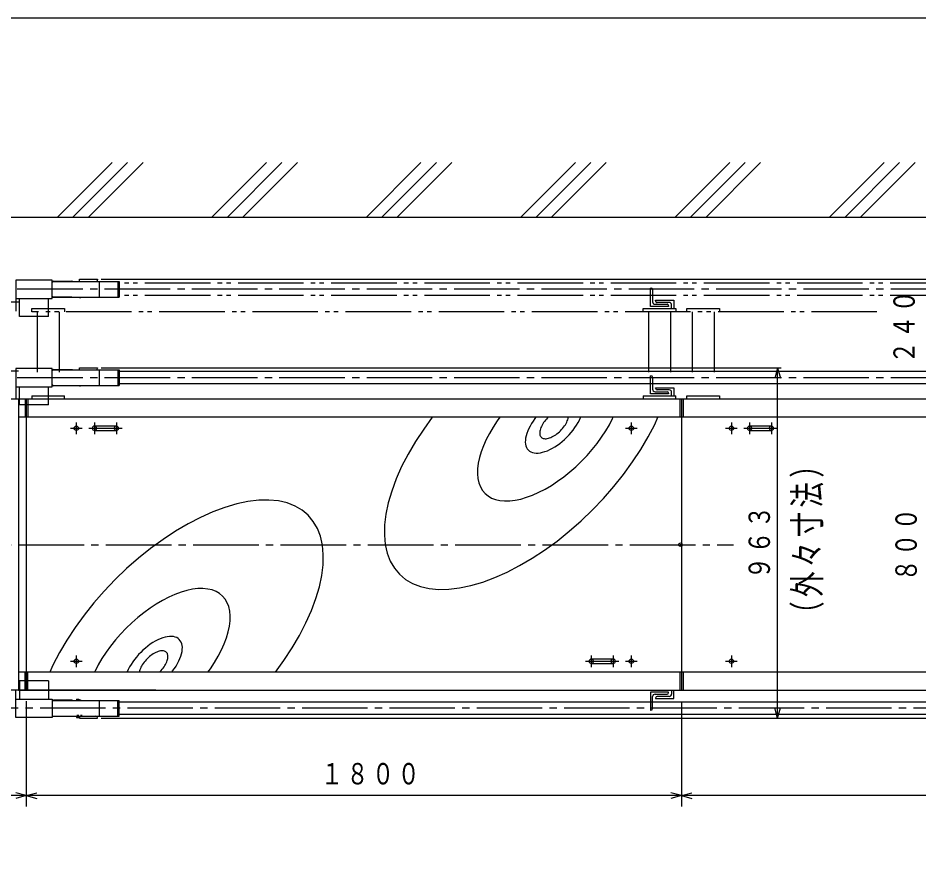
# Model space of a CAD drawing. Units: millimetres, scale not verified. Extents: x -7950 to 7710, y -5600 to 5443.
# Drawn here: x -3303 to -828, y 3098 to 5443 of the extents above; entities that cross this region are included whole.
import ezdxf

# ---------------------------------------------------------------- set-up
doc = ezdxf.new("R2010")
doc.units = ezdxf.units.MM
doc.header["$LTSCALE"] = 20
doc.header["$PDMODE"] = 32
doc.header["$PDSIZE"] = 10
for name, pattern in [('CHAIN2', [12, 9, -1, 1, -1]), ('DASHED2', [3, 2, -1]), ('DOUBLE_CHAIN2', [12.8, 9, -1, 0.6, -0.6, 0.6, -1])]:
    doc.linetypes.add(name, pattern=pattern)
doc.layers.add('0-0_1', color=1, linetype='Continuous')
doc.layers.add('0-1_10', color=7, linetype='Continuous')
doc.styles.add('ＭＳ ゴシック', font='')
doc.styles.get('ＭＳ ゴシック').set_extended_font_data('MS Gothic')

msp = doc.modelspace()

# ---------------------------------------------------------------- linework, layer by layer
at = {"layer": '0-0_1', "color": 2}
for p, q in [((-3194.56, 4896.73), (-3044.56, 5046.73)), ((-3152.14, 4896.73), (-3002.14, 5046.73)), ((-3109.71, 4896.73), (-2959.71, 5046.73)), ((-2770.3, 4896.73), (-2620.3, 5046.73)), ((-2727.87, 4896.73), (-2577.87, 5046.73)), ((-2685.44, 4896.73), (-2535.44, 5046.73)), ((-2346.03, 4896.73), (-2196.03, 5046.73)), ((-2303.61, 4896.73), (-2153.61, 5046.73)), ((-2261.18, 4896.73), (-2111.18, 5046.73)), ((-1921.77, 4896.73), (-1771.77, 5046.73)), ((-1879.34, 4896.73), (-1729.34, 5046.73)), ((-1836.92, 4896.73), (-1686.92, 5046.73)), ((-1497.51, 4896.73), (-1347.51, 5046.73)), ((-1455.08, 4896.73), (-1305.08, 5046.73)), ((-1412.65, 4896.73), (-1262.65, 5046.73)), ((-1073.24, 4896.73), (-923.24, 5046.73)), ((-1030.81, 4896.73), (-880.81, 5046.73)), ((-988.39, 4896.73), (-838.39, 5046.73))]:
    msp.add_line(p, q, dxfattribs=at)
at = {"layer": '0-0_1'}
for p, q in [((-6891.46, 4896.73), (3930.54, 4896.73)), ((-1565.41, 4651.08), (-1565.41, 4701.08)), ((-3134.51, 4675.63), (-3134.51, 4676.93)), ((-3134.51, 4476.93), (-3134.51, 4482.93)), ((-3209.11, 4476.93), (-3079.11, 4476.93)), ((-3206.01, 4477.58), (-3155.21, 4477.58)), ((-3122.01, 4476.93), (-3025.31, 4476.93)), ((-3079.11, 4434.23), (-3079.11, 4476.93)), ((-3028.51, 4476.93), (-3028.51, 4434.23)), ((-3025.31, 4476.93), (-3025.31, 4434.23)), ((1065.39, 4472.58), (-3025.31, 4472.58)), ((-1565.41, 4411.08), (-1565.41, 4461.08)), ((-1565.41, 4461.08), (-1563.91, 4461.08)), ((-1559.41, 4456.58), (-1559.41, 4423.58)), ((-3209.11, 4434.23), (-3079.11, 4434.23)), ((-3155.21, 4433.58), (-3206.01, 4433.58)), ((-3134.51, 4432.93), (-3134.51, 4434.23)), ((-3134.51, 4432.93), (-3133.01, 4432.93)), ((-3128.51, 4434.23), (-3025.31, 4434.23)), ((1065.39, 4438.58), (-3025.31, 4438.58)), ((-3299.11, 4380.58), (-3299.11, 4430.58)), ((-3219.11, 4380.58), (-3219.11, 4430.58)), ((-1552.91, 4417.08), (-1519.91, 4417.08)), ((-1551.46, 4426.58), (-1551.46, 4428.08)), ((-1513.96, 4422.08), (-1546.96, 4422.08)), ((-1507.46, 4405.73), (-1507.46, 4415.58)), ((1548.19, 4396.73), (-4877.76, 4396.73)), ((-3301.81, 4396.23), (-3301.81, 3597.23)), ((-3283.46, 4396.23), (-3283.46, 4346.73)), ((-3280.46, 4396.23), (-3280.46, 3597.23)), ((-3275.96, 4396.23), (-3275.96, 4346.73)), ((-3265.46, 4405.73), (-3265.46, 4396.73)), ((-3265.46, 4405.73), (-3175.46, 4405.73)), ((-3175.46, 4396.73), (-3175.46, 4405.73)), ((-1585.46, 4405.73), (-1585.46, 4396.73)), ((-1585.46, 4405.73), (-1495.46, 4405.73)), ((-1495.46, 4396.73), (-1495.46, 4405.73)), ((-1484.96, 4396.73), (-1484.96, 4346.73)), ((-1480.46, 4396.73), (-1480.46, 3596.73)), ((-1475.96, 4396.73), (-1475.96, 4346.73)), ((-1465.46, 4396.73), (-1465.46, 4405.73)), ((-1465.46, 4405.73), (-1375.46, 4405.73)), ((-1375.46, 4405.73), (-1375.46, 4396.73)), ((-3219.11, 4380.58), (-3299.11, 4380.58)), ((1548.19, 4346.73), (-3301.81, 4346.73)), ((-3032.96, 4322.73), (-3092.96, 4322.73)), ((-3092.96, 4310.73), (-3032.96, 4310.73)), ((-1232.96, 4322.73), (-1292.96, 4322.73)), ((-1292.96, 4310.73), (-1232.96, 4310.73)), ((-1694.51, 4123.96), (-1665.94, 4156.55)), ((-3066.41, 3869.5), (-3094.97, 3836.91)), ((-1667.96, 3682.73), (-1727.96, 3682.73)), ((-1727.96, 3670.73), (-1667.96, 3670.73)), ((1548.19, 3646.73), (-3301.81, 3646.73)), ((-3283.46, 3597.23), (-3283.46, 3646.73)), ((-3275.96, 3597.23), (-3275.96, 3646.73)), ((-1484.96, 3646.73), (-1484.96, 3596.73)), ((-1475.96, 3646.73), (-1475.96, 3596.73)), ((-3299.11, 3622.73), (-3299.11, 3572.73)), ((-3219.11, 3622.73), (-3299.11, 3622.73)), ((-3219.11, 3622.73), (-3219.11, 3572.73)), ((-2924.51, 3597.23), (-4551.81, 3597.23)), ((1548.19, 3596.73), (-3301.81, 3596.73)), ((-1565.41, 3592.23), (-1565.41, 3542.23)), ((-1507.46, 3596.73), (-1507.46, 3586.88)), ((-3209.11, 3569.08), (-3079.11, 3569.08)), ((-3155.21, 3569.73), (-3206.01, 3569.73)), ((-3142.51, 3572.73), (-3142.51, 3569.08)), ((-3142.51, 3572.73), (-3136.51, 3572.73)), ((-3136.51, 3572.73), (-3136.51, 3569.08)), ((-3134.51, 3570.38), (-3133.01, 3570.38)), ((-3134.51, 3570.38), (-3134.51, 3569.08)), ((-3128.51, 3569.08), (-3025.31, 3569.08)), ((-3028.51, 3526.38), (-3028.51, 3569.08)), ((-3025.31, 3526.38), (-3025.31, 3569.08)), ((-1559.41, 3546.73), (-1559.41, 3579.73)), ((-1552.91, 3586.23), (-1519.91, 3586.23)), ((-1551.46, 3575.88), (-1551.46, 3574.38)), ((-1513.96, 3580.38), (-1546.96, 3580.38)), ((1065.39, 3564.73), (-3025.31, 3564.73)), ((-1565.41, 3542.23), (-1563.91, 3542.23)), ((-3206.01, 3525.73), (-3155.21, 3525.73)), ((-3142.51, 3526.38), (-3142.51, 3522.73)), ((-3142.51, 3522.73), (-3136.51, 3522.73)), ((-3141.51, 3528.73), (-3136.51, 3528.73)), ((-3136.51, 3526.38), (-3136.51, 3522.73)), ((-3134.51, 3526.38), (-3134.51, 3520.38)), ((-3131.51, 3528.73), (-3126.51, 3528.73)), ((-3122.01, 3526.38), (-3025.31, 3526.38)), ((1065.39, 3530.73), (-3025.31, 3530.73))]:
    msp.add_line(p, q, dxfattribs=at)
at = {"layer": '0-0_1', "color": 2, "linetype": 'DOUBLE_CHAIN2'}
for p, q in [((-3209.11, 4719.63), (-3079.11, 4719.63)), ((-3206.01, 4720.28), (-3155.21, 4720.28)), ((-3134.51, 4719.63), (-3134.51, 4725.63)), ((-3122.01, 4719.63), (-3025.31, 4719.63)), ((-3079.11, 4676.93), (-3079.11, 4719.63)), ((-3028.51, 4719.63), (-3028.51, 4676.93)), ((-3025.31, 4719.63), (-3025.31, 4676.93)), ((1065.39, 4715.28), (-3025.31, 4715.28)), ((1065.39, 4681.28), (-3025.31, 4681.28)), ((-1559.41, 4696.58), (-1559.41, 4663.58)), ((-3299.11, 4623.28), (-3299.11, 4673.28)), ((-3219.11, 4623.28), (-3219.11, 4673.28)), ((-3209.11, 4676.93), (-3079.11, 4676.93)), ((-3155.21, 4676.28), (-3206.01, 4676.28)), ((-3134.51, 4675.63), (-3133.01, 4675.63)), ((-3128.51, 4676.93), (-3025.31, 4676.93)), ((-1552.91, 4657.08), (-1519.91, 4657.08)), ((-1551.46, 4666.58), (-1551.46, 4668.08)), ((-1513.96, 4662.08), (-1546.96, 4662.08)), ((-1507.46, 4645.73), (-1507.46, 4655.58)), ((-3265.46, 4636.73), (-3265.46, 4645.73)), ((-3265.46, 4645.73), (-3175.46, 4645.73)), ((-943.17, 4636.73), (-3265.46, 4636.73)), ((-3250.46, 4636.73), (-3250.46, 4470.73)), ((-3190.46, 4636.73), (-3190.46, 4470.73)), ((-3175.46, 4645.73), (-3175.46, 4636.73)), ((-1585.46, 4636.73), (-1585.46, 4645.73)), ((-1585.46, 4645.73), (-1495.46, 4645.73)), ((-1570.46, 4636.73), (-1570.46, 4470.73)), ((-1510.46, 4636.73), (-1510.46, 4470.73)), ((-1495.46, 4645.73), (-1495.46, 4636.73)), ((-1465.46, 4636.73), (-1465.46, 4645.73)), ((-1465.46, 4645.73), (-1375.46, 4645.73)), ((-1450.46, 4636.73), (-1450.46, 4470.73)), ((-1390.46, 4636.73), (-1390.46, 4470.73)), ((-1375.46, 4645.73), (-1375.46, 4636.73)), ((-3219.11, 4623.28), (-3299.11, 4623.28))]:
    msp.add_line(p, q, dxfattribs=at)
at = {"layer": '0-0_1', "color": 4}
for p, q in [((-3074.51, 4725.63), (-71, 4725.63)), ((-3074.51, 4482.93), (-1206.3, 4482.93)), ((-1216.3, 4482.93), (-1224.06, 4453.95)), ((-1216.3, 3520.38), (-1216.3, 4482.93)), ((-1216.3, 4482.93), (-1208.53, 4453.95)), ((-3280.46, 3567.23), (-3280.46, 3277.73)), ((-1480.46, 3566.73), (-1480.46, 3277.73)), ((-1216.3, 3520.38), (-1224.06, 3549.36)), ((-1216.3, 3520.38), (-1208.53, 3549.36)), ((-3074.51, 3520.38), (-71, 3520.38)), ((-3280.46, 3307.73), (-4875.46, 3307.73)), ((-3280.46, 3307.73), (-3309.44, 3315.5)), ((-3280.46, 3307.73), (-3309.44, 3299.97)), ((-3280.46, 3307.73), (-3251.48, 3315.5)), ((-1480.46, 3307.73), (-3280.46, 3307.73)), ((-3280.46, 3307.73), (-3251.48, 3299.97)), ((-1480.46, 3307.73), (-1509.44, 3315.5)), ((-1480.46, 3307.73), (-1509.44, 3299.97)), ((-1480.46, 3307.73), (-1451.48, 3315.5)), ((319.54, 3307.73), (-1480.46, 3307.73)), ((-1480.46, 3307.73), (-1451.48, 3299.97))]:
    msp.add_line(p, q, dxfattribs=at)
at = {"layer": '0-0_1', "color": 2, "linetype": 'CHAIN2'}
for p, q in [((1194.83, 4698.28), (-3329.54, 4698.28)), ((-3383.26, 4663.93), (-3301.39, 4663.93)), ((-3383.26, 4473.93), (-3301.39, 4473.93)), ((1194.83, 4455.58), (-3329.54, 4455.58)), ((-3142.96, 4332.73), (-3142.96, 4300.73)), ((-3092.96, 4332.73), (-3092.96, 4300.73)), ((-3032.96, 4332.73), (-3032.96, 4300.73)), ((-1617.96, 4332.73), (-1617.96, 4300.73)), ((-1342.96, 4332.73), (-1342.96, 4300.73)), ((-1292.96, 4332.73), (-1292.96, 4300.73)), ((-1232.96, 4332.73), (-1232.96, 4300.73)), ((-3158.96, 4316.73), (-3126.96, 4316.73)), ((-3108.96, 4316.73), (-3016.96, 4316.73)), ((-1633.96, 4316.73), (-1601.96, 4316.73)), ((-1358.96, 4316.73), (-1326.96, 4316.73)), ((-1308.96, 4316.73), (-1216.96, 4316.73)), ((-6901.81, 3996.73), (-1336.99, 3996.73)), ((-3142.96, 3692.73), (-3142.96, 3660.73)), ((-1727.96, 3692.73), (-1727.96, 3660.73)), ((-1667.96, 3692.73), (-1667.96, 3660.73)), ((-1617.96, 3692.73), (-1617.96, 3660.73)), ((-1342.96, 3692.73), (-1342.96, 3660.73)), ((-3158.96, 3676.73), (-3126.96, 3676.73)), ((-1743.96, 3676.73), (-1651.96, 3676.73)), ((-1633.96, 3676.73), (-1601.96, 3676.73)), ((-1358.96, 3676.73), (-1326.96, 3676.73)), ((1257.25, 3547.73), (-3354.26, 3547.73))]:
    msp.add_line(p, q, dxfattribs=at)
at = {"layer": '0-0_1', "color": 2, "linetype": 'DOUBLE_CHAIN2'}
for points in [[(-3309.11, 4673.28), (-3209.11, 4673.28), (-3209.11, 4723.28), (-3309.11, 4723.28), (-3309.11, 4638.28)], [(-3134.51, 4725.63), (-3084.51, 4725.63), (-3084.51, 4724.13)], [(-1565.41, 4651.08), (-1565.41, 4701.08), (-1563.91, 4701.08)], [(-1551.46, 4668.08), (-1501.46, 4668.08), (-1501.46, 4645.73)], [(-1515.41, 4652.58), (-1515.41, 4651.08), (-1565.41, 4651.08)]]:
    msp.add_lwpolyline(points, dxfattribs=at)
at = {"layer": '0-0_1'}
for points in [[(-3134.51, 4482.93), (-3084.51, 4482.93), (-3084.51, 4481.43)], [(-3309.11, 4430.58), (-3209.11, 4430.58), (-3209.11, 4480.58), (-3309.11, 4480.58), (-3309.11, 4395.58)], [(-1515.41, 4412.58), (-1515.41, 4411.08), (-1565.41, 4411.08)], [(-1551.46, 4428.08), (-1501.46, 4428.08), (-1501.46, 4405.73)], [(-2164.97, 4346.73), (-2188.47, 4314.44), (-2211.06, 4280.04), (-2231.3, 4245.56), (-2249.02, 4211.26), (-2264.11, 4177.41), (-2276.43, 4144.25), (-2285.9, 4112.04), (-2292.44, 4081.03), (-2296, 4051.45), (-2296.56, 4023.53), (-2294.12, 3997.48), (-2288.69, 3973.49), (-2280.31, 3951.76), (-2269.04, 3932.45), (-2254.98, 3915.69)], [(-1979.72, 4346.73), (-1986.68, 4337.16), (-1997.98, 4319.96), (-2008.1, 4302.72), (-2016.96, 4285.57), (-2024.5, 4268.64), (-2030.66, 4252.06), (-2035.4, 4235.96), (-2038.67, 4220.45), (-2040.45, 4205.66), (-2040.73, 4191.7), (-2039.51, 4178.68), (-2036.79, 4166.69), (-2032.6, 4155.82), (-2026.97, 4146.16), (-2019.94, 4137.79)], [(-2019.94, 4137.79), (-2011.56, 4130.76), (-2001.9, 4125.12), (-1991.04, 4120.93), (-1979.05, 4118.22), (-1966.02, 4117), (-1952.06, 4117.28), (-1937.27, 4119.06), (-1921.77, 4122.33), (-1905.66, 4127.06), (-1889.08, 4133.22), (-1872.15, 4140.76), (-1855, 4149.63), (-1837.76, 4159.75), (-1820.57, 4171.04), (-1803.54, 4183.43), (-1786.81, 4196.82), (-1770.52, 4211.1), (-1754.77, 4226.17), (-1739.7, 4241.92), (-1725.42, 4258.21), (-1712.03, 4274.94), (-1699.64, 4291.97), (-1688.35, 4309.17), (-1678.23, 4326.41), (-1669.36, 4343.55), (-1667.95, 4346.73)], [(-1879.97, 4346.73), (-1882.67, 4343.36), (-1887.62, 4336.55), (-1892.14, 4329.67), (-1896.19, 4322.77), (-1899.73, 4315.91), (-1902.75, 4309.14), (-1905.21, 4302.51), (-1907.11, 4296.07), (-1908.42, 4289.87), (-1909.13, 4283.95), (-1909.24, 4278.37), (-1908.75, 4273.16), (-1907.67, 4268.36), (-1905.99, 4264.01), (-1903.74, 4260.15), (-1900.93, 4256.8)], [(-1900.93, 4256.8), (-1897.57, 4253.99), (-1893.71, 4251.74), (-1889.37, 4250.06), (-1884.57, 4248.97), (-1879.36, 4248.48), (-1873.77, 4248.6), (-1867.86, 4249.31), (-1861.66, 4250.62), (-1855.21, 4252.51), (-1848.58, 4254.98), (-1841.81, 4257.99), (-1834.95, 4261.54), (-1828.06, 4265.58), (-1821.18, 4270.1), (-1814.37, 4275.06), (-1807.68, 4280.41), (-1801.16, 4286.13), (-1794.86, 4292.16), (-1788.83, 4298.45), (-1783.12, 4304.97), (-1777.76, 4311.66), (-1772.81, 4318.47), (-1768.29, 4325.35), (-1764.24, 4332.25), (-1760.7, 4339.11), (-1757.68, 4345.88), (-1757.36, 4346.73)], [(-1846.28, 4346.73), (-1847.89, 4345.19), (-1850.91, 4342.04), (-1853.76, 4338.78), (-1856.44, 4335.44), (-1858.92, 4332.03), (-1861.18, 4328.59), (-1863.2, 4325.14), (-1864.97, 4321.71), (-1866.48, 4318.33), (-1867.71, 4315.01), (-1868.66, 4311.79), (-1869.32, 4308.69), (-1869.67, 4305.73), (-1869.73, 4302.94), (-1869.48, 4300.33), (-1868.94, 4297.94), (-1868.1, 4295.76), (-1866.98, 4293.83), (-1865.57, 4292.16)], [(-1865.57, 4292.16), (-1863.89, 4290.75), (-1861.96, 4289.62), (-1859.79, 4288.79), (-1857.39, 4288.24), (-1854.79, 4288), (-1851.99, 4288.05), (-1849.04, 4288.41), (-1845.94, 4289.06), (-1842.71, 4290.01), (-1839.4, 4291.24), (-1836.01, 4292.75), (-1832.58, 4294.52), (-1829.13, 4296.55), (-1825.7, 4298.81), (-1822.29, 4301.29), (-1818.94, 4303.96), (-1815.69, 4306.82), (-1812.54, 4309.83), (-1809.52, 4312.98), (-1806.67, 4316.24), (-1803.99, 4319.59), (-1801.51, 4322.99), (-1799.25, 4326.43), (-1797.23, 4329.88), (-1795.45, 4333.31), (-1793.95, 4336.7), (-1792.71, 4340.01), (-1791.77, 4343.23), (-1791.07, 4346.73)], [(-1665.94, 4156.55), (-1639.17, 4190), (-1614.39, 4224.05), (-1591.8, 4258.45), (-1571.56, 4292.93), (-1553.83, 4327.23), (-1545.14, 4346.73)], [(-2505.94, 4077.77), (-2522.69, 4091.83), (-2542, 4103.09), (-2563.74, 4111.47), (-2587.72, 4116.91), (-2613.77, 4119.35), (-2641.69, 4118.79), (-2671.27, 4115.22), (-2702.28, 4108.68), (-2734.49, 4099.21), (-2767.65, 4086.89), (-2801.51, 4071.81), (-2835.8, 4054.08), (-2870.28, 4033.85), (-2904.68, 4011.25), (-2938.74, 3986.47), (-2972.19, 3959.7)], [(-1788.73, 4033.76), (-1756.14, 4062.33), (-1724.65, 4092.47), (-1694.51, 4123.96)], [(-2595.95, 3646.73), (-2572.45, 3679.02), (-2549.86, 3713.42), (-2529.62, 3747.9), (-2511.89, 3782.2), (-2496.81, 3816.06), (-2484.49, 3849.21), (-2475.02, 3881.42), (-2468.48, 3912.43), (-2464.91, 3942.01), (-2464.35, 3969.93), (-2466.8, 3995.99), (-2472.23, 4019.97), (-2480.61, 4041.7), (-2491.87, 4061.02), (-2505.94, 4077.77)], [(-2254.98, 3915.69), (-2238.23, 3901.63), (-2218.91, 3890.37), (-2197.18, 3881.99), (-2173.2, 3876.55), (-2147.15, 3874.11), (-2119.23, 3874.67), (-2089.65, 3878.24), (-2058.64, 3884.78), (-2026.43, 3894.25), (-1993.27, 3906.57), (-1959.41, 3921.65), (-1925.11, 3939.38), (-1890.63, 3959.61), (-1856.23, 3982.21), (-1822.18, 4006.99), (-1788.73, 4033.76)], [(-2972.19, 3959.7), (-3004.78, 3931.13), (-3036.27, 3900.99), (-3066.41, 3869.5)], [(-2740.98, 3855.67), (-2749.35, 3862.71), (-2759.01, 3868.34), (-2769.88, 3872.53), (-2781.87, 3875.24), (-2794.89, 3876.47), (-2808.85, 3876.18), (-2823.64, 3874.4), (-2839.15, 3871.13), (-2855.25, 3866.4), (-2871.83, 3860.24), (-2888.76, 3852.7), (-2905.91, 3843.83), (-2923.15, 3833.71), (-2940.35, 3822.42), (-2957.38, 3810.03), (-2974.1, 3796.64), (-2990.4, 3782.36), (-3006.14, 3767.29), (-3021.21, 3751.54), (-3035.5, 3735.25), (-3048.88, 3718.52), (-3061.27, 3701.49), (-3072.57, 3684.3), (-3082.69, 3667.06), (-3091.55, 3649.91), (-3092.97, 3646.73)], [(-2781.2, 3646.73), (-2774.23, 3656.3), (-2762.94, 3673.5), (-2752.82, 3690.74), (-2743.96, 3707.89), (-2736.41, 3724.82), (-2730.25, 3741.4), (-2725.52, 3757.5), (-2722.25, 3773.01), (-2720.47, 3787.8), (-2720.19, 3801.76), (-2721.41, 3814.78), (-2724.12, 3826.77), (-2728.31, 3837.64), (-2733.95, 3847.3), (-2740.98, 3855.67)], [(-3094.97, 3836.91), (-3121.75, 3803.46), (-3146.53, 3769.41), (-3169.12, 3735.01), (-3189.36, 3700.53), (-3207.09, 3666.23), (-3215.77, 3646.73)], [(-2859.99, 3736.66), (-2863.34, 3739.47), (-2867.2, 3741.73), (-2871.55, 3743.4), (-2876.35, 3744.49), (-2881.56, 3744.98), (-2887.14, 3744.86), (-2893.06, 3744.15), (-2899.26, 3742.84), (-2905.7, 3740.95), (-2912.33, 3738.49), (-2919.1, 3735.47), (-2925.96, 3731.92), (-2932.86, 3727.88), (-2939.74, 3723.36), (-2946.55, 3718.4), (-2953.24, 3713.05), (-2959.76, 3707.33), (-2966.06, 3701.3), (-2972.08, 3695.01), (-2977.8, 3688.49), (-2983.15, 3681.8), (-2988.11, 3674.99), (-2992.63, 3668.11), (-2996.68, 3661.21), (-3000.22, 3654.35), (-3003.24, 3647.58), (-3003.55, 3646.73)], [(-2880.95, 3646.73), (-2878.25, 3650.1), (-2873.29, 3656.91), (-2868.77, 3663.79), (-2864.73, 3670.69), (-2861.18, 3677.55), (-2858.17, 3684.32), (-2855.7, 3690.95), (-2853.81, 3697.39), (-2852.5, 3703.59), (-2851.79, 3709.51), (-2851.67, 3715.09), (-2852.16, 3720.3), (-2853.25, 3725.1), (-2854.93, 3729.45), (-2857.18, 3733.31), (-2859.99, 3736.66)], [(-2895.35, 3701.3), (-2897.02, 3702.71), (-2898.95, 3703.84), (-2901.13, 3704.68), (-2903.52, 3705.22), (-2906.13, 3705.46), (-2908.92, 3705.41), (-2911.88, 3705.05), (-2914.98, 3704.4), (-2918.2, 3703.45), (-2921.52, 3702.22), (-2924.9, 3700.71), (-2928.33, 3698.94), (-2931.78, 3696.91), (-2935.22, 3694.65), (-2938.63, 3692.18), (-2941.97, 3689.5), (-2945.23, 3686.64), (-2948.38, 3683.63), (-2951.39, 3680.48), (-2954.25, 3677.22), (-2956.93, 3673.87), (-2959.41, 3670.47), (-2961.66, 3667.03), (-2963.69, 3663.58), (-2965.46, 3660.15), (-2966.97, 3656.77), (-2968.2, 3653.45), (-2969.15, 3650.23), (-2969.85, 3646.73)], [(-2914.63, 3646.73), (-2913.02, 3648.27), (-2910.01, 3651.42), (-2907.15, 3654.68), (-2904.48, 3658.03), (-2902, 3661.43), (-2899.74, 3664.87), (-2897.71, 3668.32), (-2895.94, 3671.75), (-2894.43, 3675.13), (-2893.2, 3678.45), (-2892.25, 3681.67), (-2891.6, 3684.77), (-2891.24, 3687.73), (-2891.19, 3690.52), (-2891.43, 3693.13), (-2891.98, 3695.53), (-2892.81, 3697.7), (-2893.94, 3699.63), (-2895.35, 3701.3)], [(-3309.11, 3572.73), (-3209.11, 3572.73), (-3209.11, 3522.73), (-3309.11, 3522.73), (-3309.11, 3597.88)], [(-1515.41, 3590.73), (-1515.41, 3592.23), (-1565.41, 3592.23)], [(-1551.46, 3574.38), (-1501.46, 3574.38), (-1501.46, 3596.73)], [(-3209.11, 3526.38), (-3079.11, 3526.38), (-3079.11, 3569.08)], [(-3134.51, 3520.38), (-3084.51, 3520.38), (-3084.51, 3521.88)]]:
    msp.add_lwpolyline(points, dxfattribs=at)
for centre in [(-3142.96, 4316.73), (-1617.96, 4316.73), (-1342.96, 4316.73), (-3142.96, 3676.73), (-1617.96, 3676.73), (-1342.96, 3676.73)]:
    msp.add_circle(centre, 6, dxfattribs=at)
for centre, radius, start, end in [((-3206.01, 4717.18), 3.1, 89.99819, 179.99278), ((-3206.01, 4679.38), 3.1, 179.98917, 270.00181), ((-3089.01, 4481.43), 4.5, 270, 0), ((-3206.01, 4474.48), 3.1, 89.99819, 179.99278), ((-3155.21, 4474.48), 3.1, 52.23334, 90.0153), ((-1563.91, 4456.58), 4.5, 0, 90), ((-3206.01, 4436.68), 3.1, 179.98917, 270.00181), ((-3155.21, 4436.68), 3.1, 270.00798, 307.79612), ((-3133.01, 4437.43), 4.5, 270.0011, 314.67107), ((-1552.91, 4423.58), 6.5, 180, 270), ((-1546.96, 4426.58), 4.5, 180, 270), ((-1519.91, 4412.58), 4.5, 0, 90), ((-1513.96, 4415.58), 6.5, 0, 90), ((-3092.96, 4316.73), 6, 90, 270), ((-3032.96, 4316.73), 6, 270, 90), ((-1292.96, 4316.73), 6, 90, 270), ((-1232.96, 4316.73), 6, 270, 90), ((-1727.96, 3676.73), 6, 90, 270), ((-1667.96, 3676.73), 6, 270, 90), ((-1519.91, 3590.73), 4.5, 270, 0), ((-3206.01, 3566.63), 3.1, 89.99819, 179.99278), ((-3155.21, 3566.63), 3.1, 52.20388, 89.99202), ((-3133.01, 3565.88), 4.5, 45.31124, 89.98632), ((-1552.91, 3579.73), 6.5, 90, 180), ((-1546.96, 3575.88), 4.5, 90, 180), ((-1513.96, 3586.88), 6.5, 270, 0), ((-1563.91, 3546.73), 4.5, 270, 0), ((-3206.01, 3528.83), 3.1, 180.00722, 270.00181), ((-3155.21, 3528.83), 3.1, 270.00798, 307.79612), ((-3089.01, 3521.88), 4.5, 0, 90)]:
    msp.add_arc(centre, radius, start, end, dxfattribs=at)
at = {"layer": '0-0_1', "color": 2, "linetype": 'DOUBLE_CHAIN2'}
for centre, radius, start, end in [((-3155.21, 4717.18), 3.1, 52.23334, 90.0153), ((-3089.01, 4724.13), 4.5, 270, 0), ((-1563.91, 4696.58), 4.5, 0, 90), ((-3155.21, 4679.38), 3.1, 270.00798, 307.79612), ((-3133.01, 4680.13), 4.5, 270.0011, 314.67107), ((-1552.91, 4663.58), 6.5, 180, 270), ((-1546.96, 4666.58), 4.5, 180, 270), ((-1519.91, 4652.58), 4.5, 0, 90), ((-1513.96, 4655.58), 6.5, 0, 90)]:
    msp.add_arc(centre, radius, start, end, dxfattribs=at)
at = {"layer": '0-0_1', "color": 2, "linetype": 'DASHED2'}
for centre, start, end in [((-3092.96, 4316.73), 270, 90), ((-3032.96, 4316.73), 90, 270), ((-1292.96, 4316.73), 270, 90), ((-1232.96, 4316.73), 90, 270), ((-1727.96, 3676.73), 270, 90), ((-1667.96, 3676.73), 90, 270)]:
    msp.add_arc(centre, 6, start, end, dxfattribs=at)
at = {"layer": '0-0_1', "color": 2}
msp.add_point((-1483.16, 3996.73), dxfattribs=at)
at = {"layer": '0-1_10'}
msp.add_lwpolyline([(-7950, -5600), (7710, -5600), (7710, 5443.2), (-7950, 5443.2)], close=True, dxfattribs=at)

# ---------------------------------------------------------------- texts
at = {"layer": '0-0_1', "color": 7, "attachment_point": 7, "rotation": 90, "style": 'ＭＳ ゴシック'}
for s, insert, char_height in [('\\T1.17;\\W0.75;２４０', (-838.26, 4494.61), 58.65), ('\\T1.17;\\W0.7;（外々寸法）', (-1088.77, 3771.38), 73.31), ('\\T1.17;\\W0.75;９６３', (-1236.12, 3902.83), 58.65), ('\\T1.17;\\W0.75;８００', (-832.65, 3896.51), 58.65)]:
    msp.add_mtext(s, dxfattribs=dict(at, insert=insert, char_height=char_height))
at = {"layer": '0-0_1', "color": 7, "insert": (-2470.46, 3337.73), "char_height": 58.65, "attachment_point": 7, "style": 'ＭＳ ゴシック'}
msp.add_mtext('\\T1.17;\\W0.75;１８００', dxfattribs=at)

doc.saveas('drawing.dxf')
